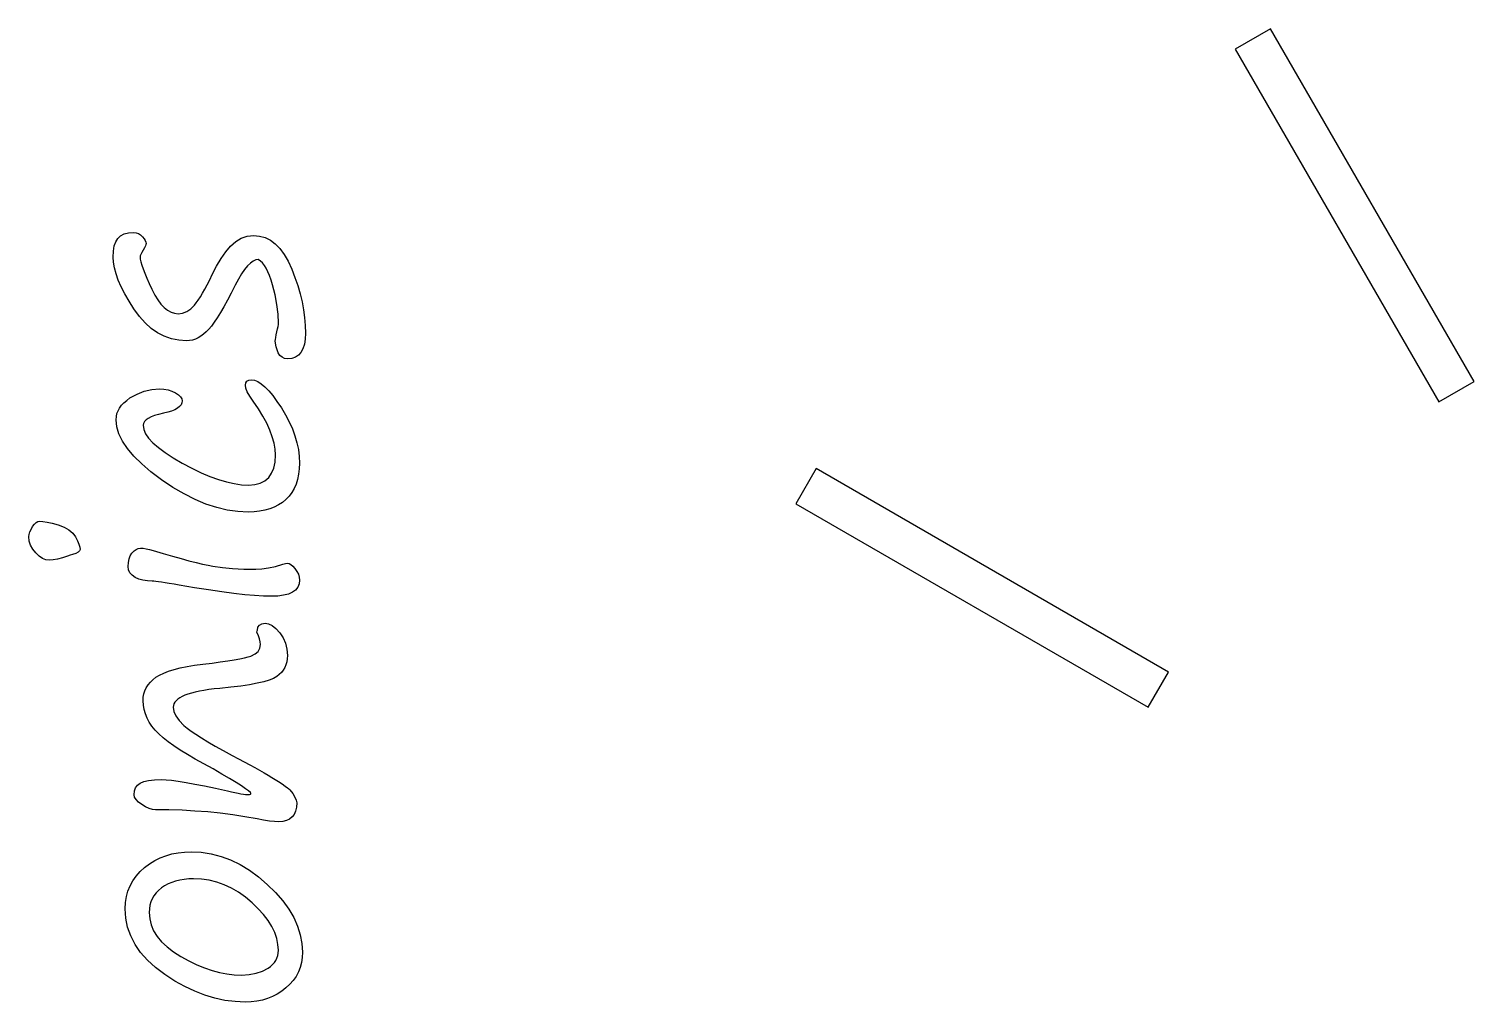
# Model space of a CAD drawing. Extents: x -1 to 128, y -71 to 138.
# Drawn here: x 97.23 to 108.59, y -4.75 to 2.9 of the extents above; entities that cross this region are included whole.
import ezdxf

# ---------------------------------------------------------------- set-up
doc = ezdxf.new("R2010")
doc.units = 0

msp = doc.modelspace()

# ---------------------------------------------------------------- linework, layer by layer
for p, q in [((106.99, 2.9006), (106.712858, 2.74058)), ((108.59, 0.129461), (106.99, 2.9006)), ((106.713, 2.74058), (108.31292, -0.03056)), ((97.913048, 1.228116), (97.928937, 1.254334)), ((97.928937, 1.254334), (97.950725, 1.274287)), ((97.950725, 1.274287), (97.978778, 1.288681)), ((97.978778, 1.288681), (98.013852, 1.297176)), ((98.013852, 1.297176), (98.055201, 1.300139)), ((98.0551, 1.30012), (98.074658, 1.297862)), ((98.074658, 1.297862), (98.092382, 1.291964)), ((98.092382, 1.291964), (98.109004, 1.281268)), ((98.109004, 1.281268), (98.123765, 1.266874)), ((98.123765, 1.266874), (98.136324, 1.251013)), ((98.136324, 1.251013), (98.145552, 1.237354)), ((98.878052, 1.24362), (98.900207, 1.255445)), ((98.900207, 1.255445), (98.923462, 1.264673)), ((98.923462, 1.264673), (98.947084, 1.271334)), ((98.947084, 1.271334), (98.971835, 1.275031)), ((98.971835, 1.275031), (98.997319, 1.276442)), ((98.9973, 1.27648), (99.043819, 1.272416)), ((99.043819, 1.272416), (99.087752, 1.259857)), ((99.087752, 1.259857), (99.129103, 1.239537)), ((97.8927, 1.10702), (97.894958, 1.154275)), ((97.894958, 1.154275), (97.901985, 1.19452)), ((97.901985, 1.19452), (97.913048, 1.228116)), ((98.118238, 1.14284), (98.111238, 1.128079)), ((98.1282, 1.16093), (98.118238, 1.14284)), ((98.138997, 1.179383), (98.128301, 1.160926)), ((98.146758, 1.19451), (98.138997, 1.179383)), ((98.145552, 1.237354), (98.150717, 1.225162)), ((98.151189, 1.206335), (98.146758, 1.19451)), ((98.150717, 1.225162), (98.152692, 1.214833)), ((98.1526, 1.21483), (98.151189, 1.206335)), ((98.742176, 1.09521), (98.779097, 1.147266)), ((98.779097, 1.147266), (98.816754, 1.192678)), ((98.816754, 1.192678), (98.836312, 1.212236)), ((98.836312, 1.212236), (98.856999, 1.229226)), ((98.856999, 1.229226), (98.878052, 1.24362)), ((99.129103, 1.239537), (99.167869, 1.210742)), ((99.167869, 1.210742), (99.20405, 1.173452)), ((99.20405, 1.173452), (99.237279, 1.12804)), ((97.895248, 1.066046), (97.892708, 1.107027)), ((97.903009, 1.022479), (97.895248, 1.066046)), ((97.915568, 0.975961), (97.903009, 1.022479)), ((98.1053, 1.1085), (98.106711, 1.090777)), ((98.106808, 1.116649), (98.105396, 1.108521)), ((98.106711, 1.090777), (98.111142, 1.068989)), ((98.111238, 1.128079), (98.106808, 1.116649)), ((98.111142, 1.068989), (98.118141, 1.043138)), ((98.118141, 1.043138), (98.128104, 1.013603)), ((98.6724, 0.969314), (98.706735, 1.035769)), ((98.706735, 1.035769), (98.742176, 1.09521)), ((98.949279, 1.037225), (98.926391, 1.008796)), ((98.971434, 1.059012), (98.949279, 1.037225)), ((98.993221, 1.074901), (98.971434, 1.059012)), ((99.013908, 1.08413), (98.993221, 1.074901)), ((99.0342, 1.08746), (99.013908, 1.08413)), ((99.050835, 1.075991), (99.034212, 1.087421)), ((99.066696, 1.060864), (99.050835, 1.075991)), ((99.081823, 1.041673), (99.066696, 1.060864)), ((99.096216, 1.018785), (99.081823, 1.041673)), ((99.237279, 1.12804), (99.26829, 1.074508)), ((99.26829, 1.074508), (99.296718, 1.012851)), ((97.933658, 0.92649), (97.915568, 0.975961)), ((97.956546, 0.874061), (97.933658, 0.92649)), ((98.128104, 1.013603), (98.141029, 0.979638)), ((98.141029, 0.979638), (98.15689, 0.941608)), ((98.15689, 0.941608), (98.175348, 0.89989)), ((98.632518, 0.889205), (98.652076, 0.927602)), ((98.652076, 0.927602), (98.672368, 0.969323)), ((98.878413, 0.93311), (98.853296, 0.885855)), ((98.902769, 0.974092), (98.878413, 0.93311)), ((98.926391, 1.008796), (98.902769, 0.974092)), ((99.109876, 0.991833), (99.096216, 1.018785)), ((99.122802, 0.961192), (99.109876, 0.991833)), ((99.13536, 0.926854), (99.122802, 0.961192)), ((99.14679, 0.888458), (99.13536, 0.926854)), ((99.296718, 1.012851), (99.322202, 0.947502)), ((99.322202, 0.947502), (99.34399, 0.882893)), ((97.984975, 0.818684), (97.956546, 0.874061)), ((98.018201, 0.760349), (97.984975, 0.818684)), ((98.175348, 0.89989), (98.196768, 0.853738)), ((98.196768, 0.853738), (98.220023, 0.808699)), ((98.220023, 0.808699), (98.244379, 0.769933)), ((98.578614, 0.793953), (98.59597, 0.822381)), ((98.59597, 0.822381), (98.613694, 0.854131)), ((98.613694, 0.854131), (98.632518, 0.889205)), ((98.82155, 0.824588), (98.791276, 0.768101)), ((98.8533, 0.885875), (98.82155, 0.824588)), ((99.166715, 0.80945), (99.14679, 0.888458)), ((99.180742, 0.733027), (99.166715, 0.80945)), ((99.34399, 0.882893), (99.362814, 0.818654)), ((99.362814, 0.818654), (99.377941, 0.755521)), ((98.0566, 0.699431), (98.018201, 0.760349)), ((98.099057, 0.640729), (98.0566, 0.699431)), ((98.244379, 0.769933), (98.269102, 0.737073)), ((98.269102, 0.737073), (98.294586, 0.710121)), ((98.294586, 0.710121), (98.321172, 0.689067)), ((98.321172, 0.689067), (98.348124, 0.67394)), ((98.471525, 0.678764), (98.502538, 0.699818)), ((98.502538, 0.699818), (98.532075, 0.728985)), ((98.532075, 0.728985), (98.546836, 0.747443)), ((98.546836, 0.747443), (98.562358, 0.76923)), ((98.562358, 0.76923), (98.578614, 0.793953)), ((98.762848, 0.717151), (98.735896, 0.671369)), ((98.791276, 0.768101), (98.762848, 0.717151)), ((99.189237, 0.658816), (99.180742, 0.733027)), ((99.377941, 0.755521), (99.389766, 0.693127)), ((99.389766, 0.693127), (99.398261, 0.63147)), ((98.1441, 0.590149), (98.099057, 0.640729)), ((98.191725, 0.546952), (98.1441, 0.590149)), ((98.348124, 0.67394), (98.376177, 0.665079)), ((98.376177, 0.665079), (98.404605, 0.662115)), ((98.4047, 0.662141), (98.439035, 0.666205)), ((98.439035, 0.666205), (98.471525, 0.678764)), ((98.687156, 0.594946), (98.665001, 0.564672)), ((98.710778, 0.630388), (98.687156, 0.594946)), ((98.735896, 0.671369), (98.710778, 0.630388)), ((99.1922, 0.587561), (99.189237, 0.658816)), ((99.189296, 0.562073), (99.191553, 0.5772)), ((99.191553, 0.5772), (99.1924, 0.58753)), ((99.398261, 0.63147), (99.403059, 0.570183)), ((99.403059, 0.570183), (99.405035, 0.510005)), ((98.242305, 0.51188), (98.191725, 0.546952)), ((98.2951, 0.484561), (98.242305, 0.51188)), ((98.35085, 0.465003), (98.2951, 0.484561)), ((98.409182, 0.453545), (98.35085, 0.465003)), ((98.516919, 0.454973), (98.493664, 0.450909)), ((98.539808, 0.462), (98.516919, 0.454973)), ((98.561962, 0.471962), (98.539808, 0.462)), ((98.583383, 0.484521), (98.561962, 0.471962)), ((98.604436, 0.500044), (98.583383, 0.484521)), ((98.624756, 0.518501), (98.604436, 0.500044)), ((98.644681, 0.539555), (98.624756, 0.518501)), ((98.665001, 0.564672), (98.644681, 0.539555)), ((99.1675, 0.446899), (99.168347, 0.458724)), ((99.168347, 0.458724), (99.170604, 0.474585)), ((99.170604, 0.474585), (99.174668, 0.494905)), ((99.174668, 0.494905), (99.179833, 0.519261)), ((99.1797, 0.51926), (99.185232, 0.542882)), ((99.185232, 0.542882), (99.189296, 0.562073)), ((99.402642, 0.462774), (99.395982, 0.421423)), ((99.4049, 0.510032), (99.402642, 0.462774)), ((98.4701, 0.449481), (98.409182, 0.453545)), ((98.493664, 0.450909), (98.470042, 0.449498)), ((99.173382, 0.4004), (99.167483, 0.446922)), ((99.190738, 0.353882), (99.173382, 0.4004)), ((99.204031, 0.333562), (99.190738, 0.353882)), ((99.369425, 0.35829), (99.3495, 0.336135)), ((99.384919, 0.386718), (99.369425, 0.35829)), ((99.395982, 0.421423), (99.384919, 0.386718)), ((99.220654, 0.319168), (99.204031, 0.333562)), ((99.240212, 0.310673), (99.220654, 0.319168)), ((99.2631, 0.30771), (99.240212, 0.310673)), ((99.296346, 0.311046), (99.26312, 0.307716)), ((99.325144, 0.320274), (99.296346, 0.311046)), ((99.3495, 0.336135), (99.325144, 0.320274)), ((98.9323, 0.10059), (98.935263, 0.11868)), ((98.935263, 0.11868), (98.944492, 0.131973)), ((98.944492, 0.131973), (98.959252, 0.139734)), ((98.959252, 0.139734), (98.980306, 0.142274)), ((98.9803, 0.142311), (99.004289, 0.138981)), ((99.004289, 0.138981), (99.03014, 0.128651)), ((99.03014, 0.128651), (99.057093, 0.111295)), ((108.313, -0.030559), (108.590142, 0.129461)), ((98.025351, -0.000595), (98.080731, 0.030785)), ((98.080731, 0.030785), (98.137957, 0.053306)), ((98.137957, 0.053306), (98.196659, 0.066966)), ((98.196659, 0.066966), (98.256838, 0.071397)), ((98.2567, 0.071422), (98.292144, 0.069447)), ((98.292144, 0.069447), (98.325001, 0.063548)), ((98.325001, 0.063548), (98.355277, 0.053953)), ((98.355277, 0.053953), (98.382963, 0.040293)), ((98.382963, 0.040293), (98.406218, 0.024771)), ((98.406218, 0.024771), (98.422841, 0.009644)), ((98.422841, 0.009644), (98.432804, -0.006217)), ((98.93636, 0.077699), (98.932296, 0.100587)), ((98.94779, 0.048904), (98.93636, 0.077699)), ((98.967348, 0.014566), (98.94779, 0.048904)), ((98.9943, -0.025307), (98.967348, 0.014566)), ((99.057093, 0.111295), (99.085891, 0.086939)), ((99.085891, 0.086939), (99.115795, 0.055926)), ((99.115795, 0.055926), (99.147548, 0.017899)), ((99.147548, 0.017899), (99.180774, -0.027144)), ((97.923073, -0.123531), (97.931568, -0.10101)), ((97.931568, -0.10101), (97.94376, -0.079222)), ((97.94376, -0.079222), (97.958887, -0.058169)), ((97.958887, -0.058169), (97.977711, -0.038244)), ((97.977711, -0.038244), (97.999866, -0.019053)), ((97.999866, -0.019053), (98.025351, -0.000595)), ((98.322686, -0.113196), (98.287981, -0.120957)), ((98.35259, -0.103968), (98.322686, -0.113196)), ((98.378075, -0.093271), (98.35259, -0.103968)), ((98.399129, -0.081446), (98.378075, -0.093271)), ((98.415385, -0.06852), (98.399129, -0.081446)), ((98.426815, -0.054127), (98.415385, -0.06852)), ((98.433842, -0.038605), (98.426815, -0.054127)), ((98.432804, -0.006217), (98.436134, -0.021739)), ((98.4361, -0.021615), (98.433842, -0.038605)), ((99.035377, -0.085118), (98.994396, -0.025306)), ((99.070821, -0.143081), (99.035377, -0.085118)), ((99.180774, -0.027144), (99.215478, -0.079199)), ((99.215478, -0.079199), (99.248707, -0.13421)), ((97.921789, -0.226494), (97.916258, -0.171483)), ((97.9163, -0.171509), (97.918276, -0.147153)), ((97.918276, -0.147153), (97.923073, -0.123531)), ((97.938779, -0.282981), (97.921789, -0.226494)), ((98.1289, -0.215442), (98.133698, -0.247564)), ((98.131537, -0.20029), (98.128997, -0.215417)), ((98.138931, -0.186263), (98.131537, -0.20029)), ((98.15149, -0.172971), (98.138931, -0.186263)), ((98.168847, -0.160779), (98.15149, -0.172971)), ((98.191001, -0.149349), (98.168847, -0.160779)), ((98.218321, -0.139019), (98.191001, -0.149349)), ((98.25081, -0.129424), (98.218321, -0.139019)), ((98.2881, -0.120929), (98.25081, -0.129424)), ((99.100726, -0.198831), (99.070821, -0.143081)), ((99.125081, -0.252732), (99.100726, -0.198831)), ((99.248707, -0.13421), (99.277505, -0.189221)), ((99.277505, -0.189221), (99.302228, -0.243862)), ((97.966465, -0.340207), (97.938779, -0.282981)), ((98.005601, -0.398539), (97.966465, -0.340207)), ((98.133698, -0.247564), (98.148091, -0.28116)), ((98.148091, -0.28116), (98.17208, -0.316235)), ((98.17208, -0.316235), (98.206045, -0.352416)), ((99.144273, -0.304788), (99.125081, -0.252732)), ((99.157932, -0.354631), (99.144273, -0.304788)), ((99.302228, -0.243862), (99.322153, -0.298136)), ((99.322153, -0.298136), (99.337647, -0.352407)), ((98.055811, -0.458351), (98.005601, -0.398539)), ((98.206045, -0.352416), (98.249242, -0.390442)), ((98.249242, -0.390442), (98.302038, -0.429948)), ((98.302038, -0.429948), (98.364801, -0.470559)), ((99.16606, -0.402626), (99.157932, -0.354631)), ((99.165296, -0.503789), (99.168626, -0.448411)), ((99.1686, -0.448408), (99.16606, -0.402626)), ((99.337647, -0.352407), (99.34871, -0.406309)), ((99.34871, -0.406309), (99.355342, -0.459844)), ((98.117468, -0.518899), (98.055811, -0.458351)), ((98.18983, -0.580925), (98.117468, -0.518899)), ((98.364801, -0.470559), (98.436796, -0.513017)), ((98.436796, -0.513017), (98.51211, -0.553259)), ((98.51211, -0.553259), (98.584844, -0.587964)), ((99.138711, -0.592398), (99.155333, -0.551786)), ((99.155333, -0.551786), (99.165296, -0.503789)), ((99.356189, -0.55806), (99.351024, -0.600147)), ((99.355342, -0.459844), (99.3576, -0.513009)), ((99.3576, -0.513017), (99.356189, -0.55806)), ((103.418, -0.554645), (103.25798, -0.831787)), ((106.189, -2.15456), (103.41786, -0.55464)), ((98.273638, -0.643689), (98.18983, -0.580925)), ((98.362614, -0.703128), (98.273638, -0.643689)), ((98.584844, -0.587964), (98.654251, -0.617498)), ((98.654251, -0.617498), (98.720708, -0.641854)), ((98.720708, -0.641854), (98.784211, -0.660678)), ((98.784211, -0.660678), (98.844759, -0.673971)), ((98.844759, -0.673971), (98.901982, -0.682099)), ((98.9567, -0.684693), (99.00654, -0.680996)), ((99.00654, -0.680996), (99.049368, -0.669933)), ((99.049368, -0.669933), (99.085918, -0.651475)), ((99.085918, -0.651475), (99.115822, -0.625624)), ((99.115822, -0.625624), (99.138711, -0.592398)), ((99.331071, -0.67694), (99.316311, -0.711275)), ((99.342896, -0.64002), (99.331071, -0.67694)), ((99.351024, -0.600147), (99.342896, -0.64002)), ((98.450484, -0.754817), (98.362614, -0.703128)), ((98.536875, -0.798381), (98.450484, -0.754817)), ((98.901982, -0.682099), (98.956626, -0.684639)), ((99.276433, -0.771826), (99.251315, -0.798044)), ((99.297854, -0.742658), (99.276433, -0.771826)), ((99.316311, -0.711275), (99.297854, -0.742658)), ((98.62253, -0.833825), (98.536875, -0.798381)), ((98.707075, -0.861511), (98.62253, -0.833825)), ((98.790514, -0.881464), (98.707075, -0.861511)), ((98.872477, -0.893289), (98.790514, -0.881464)), ((98.9537, -0.897353), (98.872477, -0.893289)), ((99.000265, -0.895891), (98.953746, -0.897302)), ((99.044201, -0.891093), (99.000265, -0.895891)), ((99.085549, -0.883332), (99.044201, -0.891093)), ((99.123946, -0.872635), (99.085549, -0.883332)), ((99.15976, -0.858609), (99.123946, -0.872635)), ((99.192986, -0.841619), (99.15976, -0.858609)), ((99.223629, -0.821299), (99.192986, -0.841619)), ((99.251315, -0.798044), (99.223629, -0.821299)), ((103.258, -0.831787), (106.02914, -2.431707)), ((97.247469, -1.033234), (97.260028, -1.011813)), ((97.260028, -1.011813), (97.274421, -0.992622)), ((97.274421, -0.992622), (97.288814, -0.978962)), ((97.288814, -0.978962), (97.302474, -0.970834)), ((97.302474, -0.970834), (97.316133, -0.968294)), ((97.316, -0.968239), (97.341118, -0.970215)), ((97.341118, -0.970215), (97.373238, -0.975746)), ((97.373238, -0.975746), (97.41311, -0.985342)), ((97.41311, -0.985342), (97.459998, -0.998267)), ((97.459998, -0.998267), (97.506887, -1.015257)), ((97.506887, -1.015257), (97.545283, -1.036678)), ((97.234319, -1.124768), (97.230989, -1.090433)), ((97.2311, -1.09044), (97.233076, -1.07235)), ((97.233076, -1.07235), (97.238607, -1.053159)), ((97.244281, -1.157258), (97.234319, -1.124768)), ((97.238607, -1.053159), (97.247469, -1.033234)), ((97.545283, -1.036678), (97.575557, -1.062162)), ((97.575557, -1.062162), (97.597344, -1.092436)), ((97.597344, -1.092436), (97.612838, -1.12271)), ((97.612838, -1.12271), (97.623902, -1.149296)), ((97.260904, -1.188638), (97.244281, -1.157258)), ((97.28416, -1.218175), (97.260904, -1.188638)), ((97.310745, -1.243293), (97.28416, -1.218175)), ((97.33733, -1.261017), (97.310745, -1.243293)), ((97.5349, -1.24292), (97.494288, -1.256946)), ((97.555976, -1.235162), (97.534922, -1.242923)), ((97.5748, -1.22963), (97.555976, -1.235162)), ((97.600216, -1.222243), (97.574732, -1.229637)), ((97.618307, -1.213014), (97.600216, -1.222243)), ((97.629003, -1.202685), (97.618307, -1.213014)), ((97.623902, -1.149296), (97.630534, -1.172184)), ((97.6327, -1.19086), (97.629003, -1.202685)), ((97.630534, -1.172184), (97.632792, -1.191008)), ((98.018674, -1.265447), (98.027903, -1.240725)), ((98.027903, -1.240725), (98.041195, -1.219671)), ((98.041195, -1.219671), (98.057056, -1.202681)), ((98.057056, -1.202681), (98.073679, -1.190489)), ((98.073679, -1.190489), (98.091036, -1.183462)), ((98.091036, -1.183462), (98.109126, -1.180922)), ((98.109, -1.1809), (98.12932, -1.182029)), ((98.12932, -1.182029), (98.152208, -1.185359)), ((98.152208, -1.185359), (98.178427, -1.191258)), ((98.178427, -1.191258), (98.207224, -1.199386)), ((98.2072, -1.19936), (98.286208, -1.222982)), ((98.286208, -1.222982), (98.359676, -1.244403)), ((98.359676, -1.244403), (98.42724, -1.263227)), ((97.363548, -1.271713), (97.33733, -1.261017)), ((97.3894, -1.27541), (97.363548, -1.271713)), ((97.421557, -1.273174), (97.389437, -1.275432)), ((97.456631, -1.267276), (97.421557, -1.273174)), ((97.494288, -1.256946), (97.456631, -1.267276)), ((98.014109, -1.350979), (98.010779, -1.325127)), ((98.0108, -1.32525), (98.012776, -1.2935)), ((98.012776, -1.2935), (98.018674, -1.265447)), ((98.024805, -1.373867), (98.014109, -1.350979)), ((98.42724, -1.263227), (98.488897, -1.27985)), ((98.488897, -1.27985), (98.544644, -1.294243)), ((98.544644, -1.294243), (98.594487, -1.306068)), ((98.594487, -1.306068), (98.638791, -1.315664)), ((98.638791, -1.315664), (98.677187, -1.322691)), ((98.677187, -1.322691), (98.751397, -1.33302)), ((98.751397, -1.33302), (98.832251, -1.340415)), ((98.832251, -1.340415), (98.920121, -1.344845)), ((98.920121, -1.344845), (99.014264, -1.346257)), ((99.0143, -1.3463), (99.063034, -1.34376)), ((99.063034, -1.34376), (99.114723, -1.336366)), ((99.114723, -1.336366), (99.169364, -1.323807)), ((99.169364, -1.323807), (99.22696, -1.30645)), ((99.2269, -1.30643), (99.247587, -1.300898)), ((99.247587, -1.300898), (99.26421, -1.298923)), ((99.2642, -1.29904), (99.276392, -1.30158)), ((99.276392, -1.30158), (99.290052, -1.309708)), ((99.290052, -1.309708), (99.305179, -1.323001)), ((99.305179, -1.323001), (99.322168, -1.341825)), ((99.322168, -1.341825), (99.337662, -1.363612)), ((98.041795, -1.393792), (98.024805, -1.373867)), ((98.066151, -1.410415), (98.041795, -1.393792)), ((98.095319, -1.423707), (98.066151, -1.410415)), ((98.127438, -1.432936), (98.095319, -1.423707)), ((98.162143, -1.438834), (98.127438, -1.432936)), ((98.1998, -1.44081), (98.162143, -1.438834)), ((98.212038, -1.441277), (98.199846, -1.440995)), ((98.228294, -1.442688), (98.212038, -1.441277)), ((98.248585, -1.445228), (98.228294, -1.442688)), ((98.272941, -1.448192), (98.248585, -1.445228)), ((98.301739, -1.452623), (98.272941, -1.448192)), ((98.334598, -1.457787), (98.301739, -1.452623)), ((98.371518, -1.464053), (98.334598, -1.457787)), ((98.4125, -1.47108), (98.371518, -1.464053)), ((98.532094, -1.491809), (98.412474, -1.471123)), ((99.337662, -1.363612), (99.348726, -1.386134)), ((99.35427, -1.462597), (99.34394, -1.488082)), ((99.348726, -1.386134), (99.355358, -1.409022)), ((99.3576, -1.43306), (99.35427, -1.462597)), ((99.355358, -1.409022), (99.357616, -1.433011)), ((98.643222, -1.509533), (98.532094, -1.491809)), ((98.746227, -1.52466), (98.643222, -1.509533)), ((98.841113, -1.536852), (98.746227, -1.52466)), ((98.927134, -1.546814), (98.841113, -1.536852)), ((99.005036, -1.553475), (98.927134, -1.546814)), ((99.074815, -1.557539), (99.005036, -1.553475)), ((99.1361, -1.55895), (99.074815, -1.557539)), ((99.188145, -1.557113), (99.136087, -1.559089)), ((99.233188, -1.551215), (99.188145, -1.557113)), ((99.271215, -1.541252), (99.233188, -1.551215)), ((99.302228, -1.527593), (99.271215, -1.541252)), ((99.326584, -1.509869), (99.302228, -1.527593)), ((99.34394, -1.488082), (99.326584, -1.509869)), ((99.0268, -1.82552), (99.030497, -1.801898)), ((99.030497, -1.801898), (99.042322, -1.784908)), ((99.042322, -1.784908), (99.061146, -1.774946)), ((99.061146, -1.774946), (99.088099, -1.771616)), ((99.0881, -1.77161), (99.115419, -1.776408)), ((99.115419, -1.776408), (99.143847, -1.790067)), ((99.143847, -1.790067), (99.172645, -1.813322)), ((99.172645, -1.813322), (99.202552, -1.845812)), ((99.034865, -1.869066), (99.022673, -1.840638)), ((99.0228, -1.84065), (99.025763, -1.831788)), ((99.025763, -1.831788), (99.026892, -1.825523)), ((99.04336, -1.894551), (99.034865, -1.869066)), ((99.048524, -1.918173), (99.04336, -1.894551)), ((99.0505, -1.93886), (99.048524, -1.918173)), ((99.202552, -1.845812), (99.229138, -1.884947)), ((99.229138, -1.884947), (99.247962, -1.927775)), ((99.247962, -1.927775), (99.25942, -1.974293)), ((98.887989, -2.051076), (98.92454, -2.043315)), ((98.92454, -2.043315), (98.953707, -2.035921)), ((98.953707, -2.035921), (98.975862, -2.028922)), ((98.975862, -2.028922), (99.008351, -2.012666)), ((99.008351, -2.012666), (99.031973, -1.991979)), ((99.031973, -1.991979), (99.045633, -1.967623)), ((99.045633, -1.967623), (99.05043, -1.938825)), ((99.25942, -1.974293), (99.263117, -2.024873)), ((99.2631, -2.02488), (99.261689, -2.050731)), ((98.290506, -2.162968), (98.328902, -2.148208)), ((98.328902, -2.148208), (98.372099, -2.134548)), ((98.372099, -2.134548), (98.420833, -2.122356)), ((98.420833, -2.122356), (98.474738, -2.111293)), ((98.474738, -2.111293), (98.53344, -2.101331)), ((98.53344, -2.101331), (98.597679, -2.092469)), ((98.5978, -2.09245), (98.670165, -2.083588)), ((98.670165, -2.083588), (98.73551, -2.075093)), ((98.73551, -2.075093), (98.793476, -2.066965)), ((98.793476, -2.066965), (98.844425, -2.058837)), ((98.844425, -2.058837), (98.887989, -2.051076)), ((99.215912, -2.158145), (99.198556, -2.175135)), ((99.230306, -2.139688), (99.215912, -2.158145)), ((99.242131, -2.119763), (99.230306, -2.139688)), ((99.25136, -2.098342), (99.242131, -2.119763)), ((99.257992, -2.075454), (99.25136, -2.098342)), ((99.261689, -2.050731), (99.257992, -2.075454)), ((106.029, -2.4317), (106.18902, -2.154558)), ((98.153933, -2.277804), (98.168326, -2.255283)), ((98.168326, -2.255283), (98.185683, -2.234229)), ((98.185683, -2.234229), (98.205975, -2.214671)), ((98.205975, -2.214671), (98.229597, -2.196214)), ((98.229597, -2.196214), (98.25765, -2.178857)), ((98.25765, -2.178857), (98.290506, -2.162968)), ((98.895444, -2.264458), (98.817542, -2.274054)), ((98.964484, -2.254129), (98.895444, -2.264458)), ((99.025032, -2.242699), (98.964484, -2.254129)), ((99.076721, -2.230874), (99.025032, -2.242699)), ((99.119545, -2.218315), (99.076721, -2.230874)), ((99.153513, -2.204655), (99.119545, -2.218315)), ((99.178998, -2.190629), (99.153513, -2.204655)), ((99.198556, -2.175135), (99.178998, -2.190629)), ((98.130764, -2.415499), (98.128789, -2.380424)), ((98.1289, -2.38042), (98.130311, -2.352734)), ((98.130311, -2.352734), (98.135109, -2.326516)), ((98.135109, -2.326516), (98.14287, -2.301426)), ((98.14287, -2.301426), (98.153933, -2.277804)), ((98.388099, -2.379696), (98.378137, -2.391521)), ((98.401025, -2.368237), (98.388099, -2.379696)), ((98.416519, -2.357541), (98.401025, -2.368237)), ((98.434976, -2.347212), (98.416519, -2.357541)), ((98.456764, -2.337616), (98.434976, -2.347212)), ((98.480753, -2.328755), (98.456764, -2.337616)), ((98.508072, -2.32026), (98.480753, -2.328755)), ((98.537979, -2.312499), (98.508072, -2.32026)), ((98.570835, -2.305471), (98.537979, -2.312499)), ((98.606649, -2.298811), (98.570835, -2.305471)), ((98.645046, -2.292912), (98.606649, -2.298811)), ((98.686397, -2.287748), (98.645046, -2.292912)), ((98.7307, -2.28295), (98.686397, -2.287748)), ((98.817542, -2.274054), (98.730781, -2.282915)), ((98.136663, -2.449834), (98.130764, -2.415499)), ((98.146258, -2.4838), (98.136663, -2.449834)), ((98.159918, -2.516659), (98.146258, -2.4838)), ((98.3652, -2.43137), (98.370365, -2.464966)), ((98.366679, -2.417372), (98.365268, -2.431399)), ((98.370743, -2.404447), (98.366679, -2.417372)), ((98.370365, -2.464966), (98.386226, -2.50004)), ((98.378137, -2.391521), (98.370743, -2.404447)), ((98.176907, -2.548778), (98.159918, -2.516659)), ((98.198328, -2.580161), (98.176907, -2.548778)), ((98.223446, -2.610802), (98.198328, -2.580161)), ((98.252244, -2.640709), (98.223446, -2.610802)), ((98.386226, -2.50004), (98.412811, -2.536591)), ((98.412811, -2.536591), (98.449731, -2.574617)), ((98.449731, -2.574617), (98.474087, -2.595304)), ((98.474087, -2.595304), (98.50547, -2.618193)), ((98.285842, -2.670983), (98.252244, -2.640709)), ((98.324975, -2.702364), (98.285842, -2.670983)), ((98.370018, -2.734853), (98.324975, -2.702364)), ((98.50547, -2.618193), (98.543127, -2.644044)), ((98.543127, -2.644044), (98.58706, -2.672097)), ((98.58706, -2.672097), (98.63801, -2.70311)), ((98.63801, -2.70311), (98.695236, -2.736339)), ((98.420597, -2.768452), (98.370018, -2.734853)), ((98.476348, -2.803526), (98.420597, -2.768452)), ((98.538005, -2.840077), (98.476348, -2.803526)), ((98.695236, -2.736339), (98.759109, -2.77215)), ((98.759109, -2.77215), (98.829625, -2.810547)), ((98.8297, -2.81054), (98.878064, -2.836025)), ((98.878064, -2.836025), (98.923477, -2.86038)), ((98.605566, -2.877364), (98.538005, -2.840077)), ((98.6783, -2.91613), (98.605566, -2.877364)), ((98.748141, -2.956707), (98.678364, -2.916095)), ((98.923477, -2.86038), (98.966304, -2.884002)), ((98.966304, -2.884002), (99.006546, -2.90579)), ((99.006546, -2.90579), (99.044206, -2.926844)), ((99.044206, -2.926844), (99.078908, -2.946769)), ((99.078908, -2.946769), (99.111397, -2.965226)), ((98.061063, -3.089646), (98.069925, -3.064161)), ((98.069925, -3.064161), (98.084685, -3.043474)), ((98.084685, -3.043474), (98.105372, -3.027585)), ((98.105372, -3.027585), (98.133425, -3.01576)), ((98.133425, -3.01576), (98.171082, -3.006898)), ((98.171082, -3.006898), (98.217601, -3.002101)), ((98.217601, -3.002101), (98.273351, -3.000125)), ((98.2733, -3.0003), (98.309111, -3.001711)), ((98.309111, -3.001711), (98.353047, -3.005775)), ((98.353047, -3.005775), (98.405103, -3.012802)), ((98.405103, -3.012802), (98.466021, -3.022398)), ((98.466021, -3.022398), (98.534691, -3.034957)), ((98.534691, -3.034957), (98.612223, -3.050084)), ((98.612223, -3.050084), (98.697878, -3.068174)), ((98.808691, -2.992521), (98.748141, -2.956707)), ((98.860008, -3.023531), (98.808691, -2.992521)), ((98.901729, -3.050116), (98.860008, -3.023531)), ((98.934588, -3.071537), (98.901729, -3.050116)), ((99.111397, -2.965226), (99.140934, -2.982949)), ((99.140934, -2.982949), (99.16752, -2.999205)), ((99.16752, -2.999205), (99.191875, -3.014332)), ((99.191875, -3.014332), (99.213296, -3.028359)), ((99.213296, -3.028359), (99.23212, -3.041285)), ((99.23212, -3.041285), (99.248376, -3.05311)), ((99.248376, -3.05311), (99.262036, -3.063439)), ((99.262036, -3.063439), (99.272732, -3.073035)), ((98.06174, -3.138066), (98.058043, -3.119609)), ((98.0581, -3.11955), (98.061063, -3.089646)), ((98.07317, -3.15689), (98.06174, -3.138066)), ((98.091628, -3.176448), (98.07317, -3.15689)), ((98.117846, -3.196373), (98.091628, -3.176448)), ((98.697878, -3.068174), (98.791654, -3.088861)), ((98.7917, -3.08891), (98.822713, -3.095937)), ((98.822713, -3.095937), (98.850766, -3.101836)), ((98.850766, -3.101836), (98.875489, -3.107)), ((98.875489, -3.107), (98.897643, -3.111064)), ((98.897643, -3.111064), (98.916834, -3.114395)), ((98.916834, -3.114395), (98.93309, -3.116652)), ((98.93309, -3.116652), (98.946016, -3.118064)), ((98.957843, -3.088527), (98.934588, -3.071537)), ((98.946016, -3.118064), (98.956346, -3.118346)), ((98.9563, -3.11845), (98.965162, -3.117603)), ((98.971502, -3.101086), (98.957843, -3.088527)), ((98.965162, -3.117603), (98.971427, -3.115628)), ((98.971427, -3.115628), (98.975124, -3.112664)), ((98.9763, -3.10848), (98.971502, -3.101086)), ((98.975124, -3.112664), (98.976253, -3.108234)), ((99.272732, -3.073035), (99.28086, -3.081163)), ((99.28086, -3.081163), (99.304849, -3.11033)), ((99.304849, -3.11033), (99.322206, -3.136916)), ((99.322206, -3.136916), (99.332535, -3.160904)), ((99.332535, -3.160904), (99.335865, -3.182325)), ((98.147011, -3.214097), (98.117846, -3.196373)), ((98.175064, -3.226656), (98.147011, -3.214097)), ((98.201282, -3.23405), (98.175064, -3.226656)), ((98.2264, -3.23659), (98.201282, -3.23405)), ((98.331319, -3.237695), (98.226465, -3.236566)), ((98.434324, -3.241025), (98.331319, -3.237695)), ((98.536223, -3.246924), (98.434324, -3.241025)), ((98.636643, -3.254685), (98.536223, -3.246924)), ((98.735587, -3.265014), (98.636643, -3.254685)), ((98.833425, -3.277573), (98.735587, -3.265014)), ((98.929417, -3.2927), (98.833425, -3.277573)), ((99.0243, -3.30969), (98.929417, -3.2927)), ((99.300396, -3.293837), (99.280472, -3.310093)), ((99.315919, -3.27315), (99.300396, -3.293837)), ((99.326982, -3.247299), (99.315919, -3.27315)), ((99.333642, -3.217025), (99.326982, -3.247299)), ((99.3359, -3.18232), (99.333642, -3.217025)), ((99.075926, -3.318974), (99.024237, -3.309746)), ((99.121338, -3.325635), (99.075926, -3.318974)), ((99.160841, -3.329699), (99.121338, -3.325635)), ((99.1937, -3.33111), (99.160841, -3.329699)), ((99.226954, -3.328946), (99.193725, -3.331203)), ((99.255749, -3.321918), (99.226954, -3.328946)), ((99.280472, -3.310093), (99.255749, -3.321918)), ((98.220248, -3.637159), (98.263445, -3.615739)), ((98.263445, -3.615739), (98.308117, -3.598382)), ((98.308117, -3.598382), (98.354636, -3.584723)), ((98.354636, -3.584723), (98.403001, -3.575127)), ((98.403001, -3.575127), (98.453211, -3.569229)), ((98.453211, -3.569229), (98.505269, -3.567253)), ((98.5052, -3.56739), (98.585314, -3.571454)), ((98.585314, -3.571454), (98.663956, -3.583279)), ((98.663956, -3.583279), (98.741118, -3.603571)), ((98.741118, -3.603571), (98.816801, -3.631257)), ((98.816801, -3.631257), (98.891012, -3.667438)), ((98.073306, -3.758269), (98.104319, -3.723564)), ((98.104319, -3.723564), (98.140133, -3.691445)), ((98.140133, -3.691445), (98.179266, -3.662277)), ((98.179266, -3.662277), (98.220248, -3.637159)), ((98.891012, -3.667438), (98.963743, -3.711374)), ((98.963743, -3.711374), (99.034999, -3.76343)), ((98.008677, -3.876043), (98.025667, -3.834322)), ((98.025667, -3.834322), (98.047087, -3.79519)), ((98.047087, -3.79519), (98.073306, -3.758269)), ((98.272954, -3.852073), (98.250432, -3.870897)), ((98.298071, -3.835083), (98.272954, -3.852073)), ((98.325024, -3.82069), (98.298071, -3.835083)), ((98.353821, -3.808131), (98.325024, -3.82069)), ((98.384465, -3.798169), (98.353821, -3.808131)), ((98.416955, -3.790041), (98.384465, -3.798169)), ((98.45129, -3.784509), (98.416955, -3.790041)), ((98.487473, -3.781179), (98.45129, -3.784509)), ((98.5255, -3.78005), (98.487473, -3.781179)), ((98.587808, -3.783021), (98.525414, -3.780057)), ((98.649095, -3.791882), (98.587808, -3.783021)), ((98.708536, -3.806643), (98.649095, -3.791882)), ((98.766869, -3.826934), (98.708536, -3.806643)), ((98.823356, -3.85352), (98.766869, -3.826934)), ((98.878736, -3.885639), (98.823356, -3.85352)), ((99.034999, -3.76343), (99.104778, -3.823611)), ((99.104778, -3.823611), (99.169757, -3.88785)), ((97.9872, -4.01486), (97.989458, -3.966129)), ((97.989458, -3.966129), (97.996852, -3.919977)), ((97.996852, -3.919977), (98.008677, -3.876043)), ((98.189896, -3.961349), (98.182135, -3.987935)), ((98.200592, -3.936232), (98.189896, -3.961349)), ((98.213884, -3.912977), (98.200592, -3.936232)), ((98.230507, -3.891189), (98.213884, -3.912977)), ((98.250432, -3.870897), (98.230507, -3.891189)), ((98.93264, -3.924036), (98.878736, -3.885639)), ((98.985066, -3.967972), (98.93264, -3.924036)), ((99.03343, -4.014857), (98.985066, -3.967972)), ((99.169757, -3.88785), (99.225874, -3.952829)), ((99.225874, -3.952829), (99.273132, -4.018547)), ((97.99204, -4.089071), (97.987242, -4.014861)), ((98.0068, -4.160327), (97.99204, -4.089071)), ((98.1762, -4.0455), (98.180264, -4.094974)), ((98.177704, -4.015988), (98.176293, -4.045522)), ((98.182135, -3.987935), (98.177704, -4.015988)), ((99.075518, -4.061746), (99.03343, -4.014857)), ((99.111329, -4.108634), (99.075518, -4.061746)), ((99.273132, -4.018547), (99.312268, -4.084632)), ((99.312268, -4.084632), (99.342542, -4.151827)), ((98.031156, -4.228997), (98.0068, -4.160327)), ((98.180264, -4.094974), (98.191694, -4.142601)), ((98.191694, -4.142601), (98.211252, -4.18875)), ((98.211252, -4.18875), (98.238571, -4.232684)), ((99.140497, -4.155153), (99.111329, -4.108634)), ((99.163018, -4.202041), (99.140497, -4.155153)), ((99.179274, -4.24856), (99.163018, -4.202041)), ((99.342542, -4.151827), (99.363962, -4.21939)), ((98.065124, -4.295085), (98.031156, -4.228997)), ((98.109058, -4.358585), (98.065124, -4.295085)), ((98.238571, -4.232684), (98.273646, -4.275141)), ((98.273646, -4.275141), (98.316843, -4.315753)), ((98.316843, -4.315753), (98.367422, -4.354889)), ((99.18887, -4.295449), (99.179274, -4.24856)), ((99.1922, -4.34197), (99.18887, -4.295449)), ((99.363962, -4.21939), (99.376888, -4.287321)), ((99.376888, -4.287321), (99.381319, -4.356361)), ((98.162589, -4.419502), (98.109058, -4.358585)), ((98.225723, -4.477468), (98.162589, -4.419502)), ((98.367422, -4.354889), (98.426125, -4.391809)), ((98.426125, -4.391809), (98.488148, -4.425774)), ((98.488148, -4.425774), (98.549805, -4.454942)), ((99.160472, -4.438352), (99.17193, -4.420995)), ((99.17193, -4.420995), (99.180792, -4.402905)), ((99.180792, -4.402905), (99.187058, -4.383714)), ((99.187058, -4.383714), (99.191122, -4.363394)), ((99.191122, -4.363394), (99.19225, -4.341973)), ((99.379324, -4.398091), (99.373059, -4.437963)), ((99.3813, -4.35637), (99.379324, -4.398091)), ((98.298824, -4.532848), (98.225723, -4.477468)), ((98.377095, -4.583428), (98.298824, -4.532848)), ((98.549805, -4.454942), (98.610353, -4.479665)), ((98.610353, -4.479665), (98.670165, -4.499956)), ((98.670165, -4.499956), (98.729237, -4.515845)), ((98.729237, -4.515845), (98.787939, -4.527275)), ((98.787939, -4.527275), (98.845532, -4.533936)), ((98.845532, -4.533936), (98.902388, -4.536194)), ((98.9024, -4.53617), (98.963318, -4.53284)), ((98.963318, -4.53284), (99.018328, -4.522877)), ((99.018328, -4.522877), (99.067802, -4.506254)), ((99.067802, -4.506254), (99.110999, -4.482999)), ((99.110999, -4.482999), (99.13019, -4.46934)), ((99.13019, -4.46934), (99.146446, -4.454213)), ((99.146446, -4.454213), (99.160472, -4.438352)), ((99.348703, -4.512173), (99.330613, -4.546509)), ((99.363097, -4.475993), (99.348703, -4.512173)), ((99.373059, -4.437963), (99.363097, -4.475993)), ((98.455364, -4.627362), (98.377095, -4.583428)), ((98.534005, -4.664282), (98.455364, -4.627362)), ((99.251599, -4.63807), (99.21837, -4.663921)), ((99.281873, -4.609272), (99.251599, -4.63807)), ((99.308459, -4.578628), (99.281873, -4.609272)), ((99.330613, -4.546509), (99.308459, -4.578628)), ((98.613013, -4.694926), (98.534005, -4.664282)), ((98.692391, -4.718548), (98.613013, -4.694926)), ((98.772135, -4.73517), (98.692391, -4.718548)), ((98.851883, -4.7455), (98.772135, -4.73517)), ((98.932, -4.74883), (98.851883, -4.7455)), ((98.978391, -4.747008), (98.931873, -4.748983)), ((99.023434, -4.741843), (98.978391, -4.747008)), ((99.066261, -4.733348), (99.023434, -4.741843)), ((99.10724, -4.721156), (99.066261, -4.733348)), ((99.146006, -4.705634), (99.10724, -4.721156)), ((99.183296, -4.686443), (99.146006, -4.705634)), ((99.21837, -4.663921), (99.183296, -4.686443))]:
    msp.add_line(p, q)

doc.saveas('drawing.dxf')
